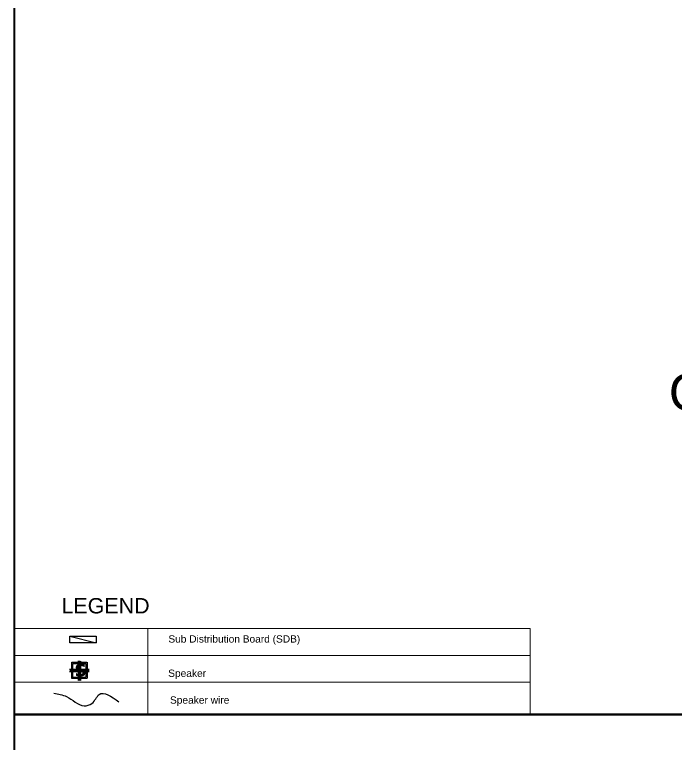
# Model space of a CAD drawing. Header units: millimetres. Extents: x 2402294 to 3337895, y 3394997 to 3969149.
# Drawn here: x 2419715 to 2451989, y 3628456 to 3664041 of the extents above; entities that cross this region are included whole.
import ezdxf

# ---------------------------------------------------------------- set-up
doc = ezdxf.new("R2010")
doc.units = ezdxf.units.MM
doc.header["$MEASUREMENT"] = 0
doc.linetypes.add('ACAD_ISO04W100', pattern=[30, 24, -3, 0, -3])
doc.linetypes.add('CENTER', pattern=[2, 1.25, -0.25, 0.25, -0.25])
for name, color, linetype in [('conduit for speaker', 100, 'Continuous'), ('Speaker', 200, 'CENTER'), ('Tele conduit wire', 53, 'CENTER')]:
    doc.layers.add(name, color=color, linetype=linetype)
for name, color, linetype, lineweight in [('DB-SDB', 10, 'ACAD_ISO04W100', 30), ('elect text', 2, 'Continuous', 50), ('TXT', 7, 'Continuous', 25), ('wall 0.4', 7, 'Continuous', 40)]:
    doc.layers.add(name, color=color, linetype=linetype, lineweight=lineweight)
doc.styles.add('5P2', font='verdana.ttf', dxfattribs={"height": 500})
doc.styles.add('ARIAL', font='arial.ttf')
doc.styles.get("Standard").update_dxf_attribs({"font": 'arial.ttf'})

# ---------------------------------------------------------------- blocks, each defined once
blk = doc.blocks.new('A$C28482BCB')
at = {"layer": 'DB-SDB', "linetype": 'Continuous'}
for p, q in [((0, 4.47), (17.32, 4.47)), ((0, 0), (0, 4.47)), ((0, 4.47), (17.32, 0)), ((17.32, 0), (0, 0)), ((17.32, 4.47), (17.32, 0))]:
    blk.add_line(p, q, dxfattribs=at)
blk = doc.blocks.new('Speaker')
at = {"layer": 'Speaker', "ltscale": 3}
for p, q in [((1442033.3, -1133785.1), (1442033.3, -1133947.9)), ((1442043.3, -1133785.1), (1442043.3, -1133947.9)), ((1442053.3, -1133785.6), (1442053.3, -1133947.9)), ((1441963.2, -1133871.7), (1442122.2, -1133871.7)), ((1441963.9, -1133851.7), (1442123.7, -1133851.7)), ((1441964.3, -1133861.7), (1442123.3, -1133861.7))]:
    blk.add_line(p, q, dxfattribs=at)
for points in [[(1441980.9, -1133794.7), (1442105.8, -1133794.7), (1442105.8, -1133928.6), (1441980.9, -1133928.6)], [(1441990.9, -1133804.7), (1442095.8, -1133804.7), (1442095.8, -1133918.6), (1441990.9, -1133918.6)]]:
    blk.add_lwpolyline(points, close=True, dxfattribs=at)
at = {"layer": 'Speaker', "ltscale": 3, "insert": (1442003.5, -1133810.2), "char_height": 99.941, "width": 119.93, "attachment_point": 1, "style": '5P2'}
blk.add_mtext('{\\fVerdana|b1|i0|c0|p34;S}', dxfattribs=at)

msp = doc.modelspace()

# ---------------------------------------------------------------- linework, layer by layer
at = {"layer": 'conduit for speaker'}
msp.add_spline([(2421630.1, 3630902.8), (2422252.1, 3630744), (2423120, 3630296.3), (2423496.1, 3630411.8), (2423843.2, 3630845), (2424812.4, 3630484)], degree=3, dxfattribs=at)
at = {"layer": 'Tele conduit wire', "linetype": 'ByBlock', "lineweight": 0, "ltscale": 3}
for p, q in [((2419715.1, 3634066), (2444887.1, 3634066)), ((2419715.1, 3634066), (2419715.1, 3629865.1)), ((2426215.4, 3634066), (2426215.4, 3629865.1)), ((2444887.1, 3634066), (2444887.1, 3629865.1)), ((2419715.1, 3632754.5), (2444887.1, 3632754.5)), ((2419715.1, 3632754.5), (2444887.1, 3632754.5)), ((2419715.1, 3631443), (2444887.1, 3631443)), ((2419715.1, 3629865.1), (2444887.1, 3629865.1))]:
    msp.add_line(p, q, dxfattribs=at)
at = {"layer": 'wall 0.4', "ltscale": 5}
for points in [[(2419715.1, 3708180), (2617775.6, 3708180), (2617775.6, 3629865.1), (2419715.1, 3629865.1)], [(2419715.1, 3629865.1), (2617775.6, 3629865.1), (2617775.6, 3551550.1), (2419715.1, 3551550.1)]]:
    msp.add_lwpolyline(points, close=True, dxfattribs=at)

# ---------------------------------------------------------------- block references
at = {"layer": 'DB-SDB', "linetype": 'Continuous', "lineweight": 0, "xscale": 75, "yscale": 75, "zscale": 75}
msp.add_blockref('A$C28482BCB', (2422407.4, 3633364.8), dxfattribs=at)
at = {"layer": 'Speaker', "ltscale": 3, "xscale": 6, "yscale": 6, "zscale": 6}
msp.add_blockref('Speaker', (-6229378.2, 10435193.2), dxfattribs=at)

# ---------------------------------------------------------------- texts
at = {"layer": 'elect text', "lineweight": 0, "attachment_point": 1}
for s, insert, char_height in [('LEGEND', (2422002.9, 3635553.1), 750), ('{\\fArial|b0|i0|c0|p34;Sub Distribution Board (SDB)}', (2427227.9, 3633734.9), 354.389)]:
    msp.add_mtext(s, dxfattribs=dict(at, insert=insert, char_height=char_height))
at = {"layer": 'elect text', "char_height": 355.829, "attachment_point": 1}
for s, insert in [('{\\fArial|b0|i0|c0|p34;Speaker }', (2427216.8, 3632061.9)), ('{\\fArial|b0|i0|c0|p34;Speaker wire }', (2427304, 3630752.6))]:
    msp.add_mtext(s, dxfattribs=dict(at, insert=insert))
at = {"layer": 'TXT', "color": 244, "ltscale": 20, "true_color": 0x991b1e, "insert": (2451664.4, 3645589), "char_height": 2100, "width": 102139.87, "attachment_point": 4, "rotation": 0.0002, "style": 'ARIAL'}
msp.add_mtext('{\\H0.85714x;GROUND FLOOR PLAN}', dxfattribs=at)

doc.saveas('drawing.dxf')
